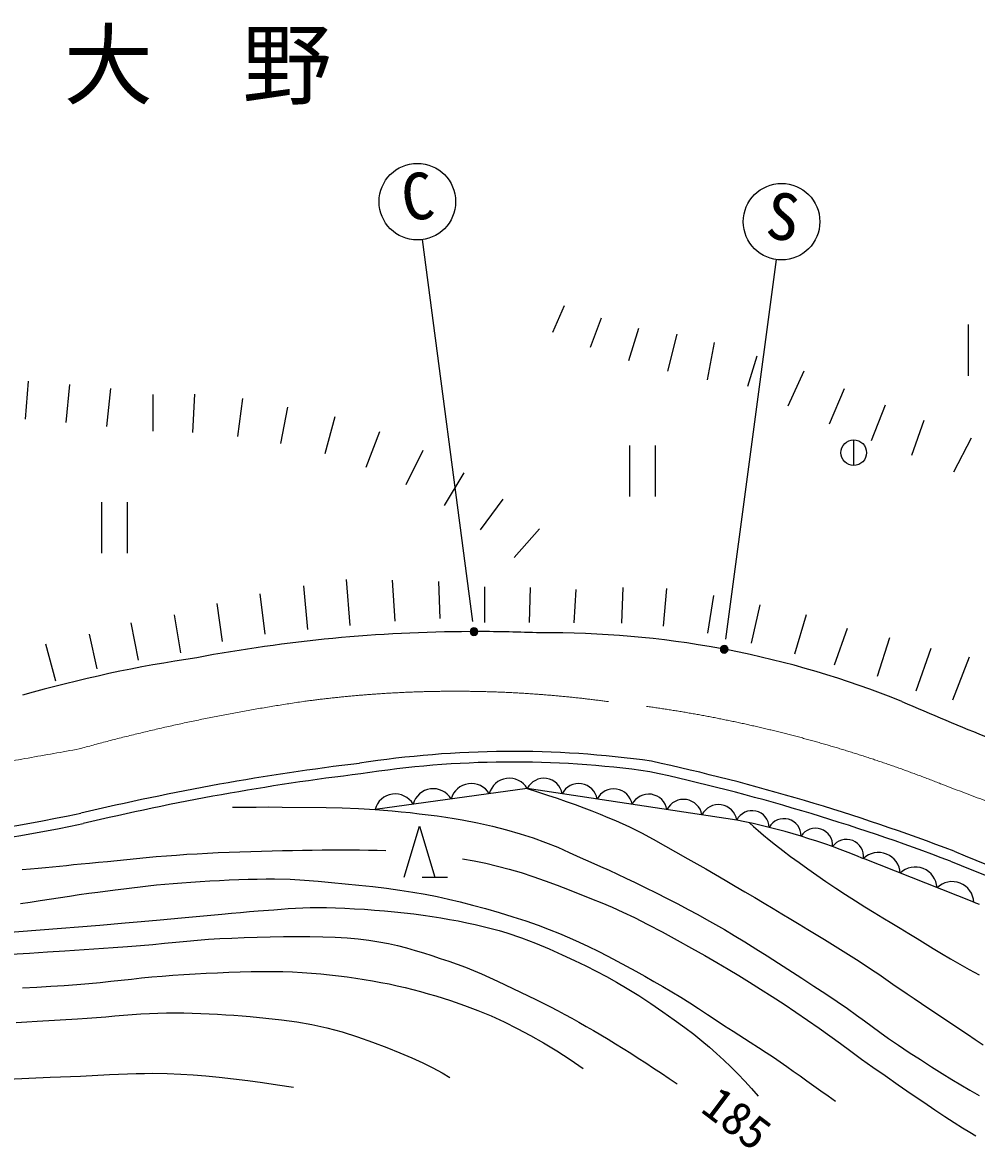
# Model space of a CAD drawing. Units: millimetres, scale not verified. Extents: x 40000 to 680000, y 20000 to 380000.
# Drawn here: x 178822 to 216204, y 269997 to 314100 of the extents above; entities that cross this region are included whole.
import ezdxf
from ezdxf.enums import TextEntityAlignment as Align

# ---------------------------------------------------------------- set-up
doc = ezdxf.new("R2010")
doc.units = ezdxf.units.MM
doc.header["$LTSCALE"] = 1000
doc.linetypes.add('CHAIN', pattern=[18.5, 12, -1.5, 3.5, -1.5])
for name, color, linetype, lineweight in [('M-BGD', 7, 'Continuous', 25), ('M-BMK', 2, 'CHAIN', 13), ('M-STR-STRC', 7, 'Continuous', 25)]:
    doc.layers.add(name, color=color, linetype=linetype, lineweight=lineweight)
doc.layers.add('M-BMK-HTXT', color=7, linetype='Continuous')
doc.styles.add('ＭＳ ゴシック', font='')
doc.styles.get('ＭＳ ゴシック').set_extended_font_data('MS Gothic')

msp = doc.modelspace()

# ---------------------------------------------------------------- hatches: boundary and pattern name
at = {"layer": 'M-BGD'}
for points in [[(196664, 290243, 0.41421), (196514, 290393, 0.41421), (196364, 290243, 0.41421), (196514, 290093, 0.41421)], [(206468, 289551, 0.41421), (206318, 289701, 0.41421), (206168, 289551, 0.41421), (206318, 289401, 0.41421)]]:
    msp.add_hatch(color=256, dxfattribs=at).paths.add_polyline_path(points)

# ---------------------------------------------------------------- linework, layer by layer
for p, q in [((199608, 301975), (200063, 303010)), ((201079, 301379), (201509, 302531)), ((202581, 300866), (202974, 302132)), ((215872, 302267), (215872, 300267)), ((204110, 300439), (204473, 301894)), ((205660, 300099), (205940, 301573)), ((207592, 301037), (207227, 299847)), ((208829, 299092), (209449, 300458)), ((178945, 298561), (179052, 300057)), ((180538, 298433), (180671, 299927)), ((182129, 298276), (182288, 299768)), ((183924, 299531), (183925, 298093)), ((185492, 298047), (185581, 299545)), ((210451, 298384), (211031, 299767)), ((187261, 297883), (187450, 299371)), ((189211, 299040), (188937, 297616)), ((212093, 297723), (212633, 299122)), ((190676, 297218), (191080, 298663)), ((214142, 298511), (213658, 297144)), ((192295, 296684), (192830, 298086)), ((211395, 296751), (211395, 297751)), ((215313, 296502), (216003, 297834)), ((193858, 296004), (194519, 297350)), ((202608, 297529), (202608, 295529)), ((203608, 297529), (203608, 295529)), ((211395, 297251), (211396, 297251)), ((195352, 295183), (196134, 296463)), ((181921, 295319), (181921, 293319)), ((182921, 295319), (182921, 293319)), ((196764, 294229), (197660, 295431)), ((198083, 293148), (199086, 294264)), ((190008, 290329), (189840, 292036)), ((191508, 292277), (191645, 290481)), ((193431, 290650), (193325, 292255)), ((195183, 290750), (195133, 292199)), ((196938, 290593), (196934, 291993)), ((198687, 290594), (198727, 291968)), ((202346, 291970), (202298, 290579)), ((188330, 290138), (188137, 291719)), ((200439, 290592), (200519, 291887)), ((203934, 290451), (204072, 291926)), ((205673, 290180), (205907, 291654)), ((186664, 289861), (186448, 291344)), ((207384, 289784), (207726, 291295)), ((185027, 289417), (184777, 290896)), ((209091, 289376), (209543, 290910)), ((183370, 289118), (183086, 290591)), ((211134, 290361), (210621, 288929)), ((181436, 290142), (181730, 288783)), ((212331, 288500), (212808, 290008)), ((180133, 288304), (179734, 289750)), ((213847, 287929), (214432, 289594)), ((215284, 287573), (215934, 289248)), ((198602, 284098), (192637, 283279)), ((206814, 282858), (198602, 284098)), ((216101, 279641), (211773, 281349)), ((194478, 280627), (195478, 280627))]:
    msp.add_line(p, q, dxfattribs=at)
for points in [[(196664, 290243, 0.41421), (196514, 290393, 0.41421), (196364, 290243, 0.41421), (196514, 290093, 0.41421)], [(206468, 289551, 0.41421), (206318, 289701, 0.41421), (206168, 289551, 0.41421), (206318, 289401, 0.41421)]]:
    msp.add_lwpolyline(points, format="xyb", close=True, dxfattribs=at)
for points in [[(198602, 284098), (199008, 283968), (199397, 283840), (199771, 283714), (200131, 283589), (200478, 283465), (200813, 283341), (201138, 283217), (201454, 283092), (201762, 282967), (202063, 282839), (202608, 282594), (203080, 282358), (203532, 282115), (204896, 281348), (205240, 281152), (205601, 280944), (205976, 280727), (206360, 280504), (206747, 280277), (207133, 280049), (207514, 279824), (207884, 279604), (208239, 279392), (208583, 279187), (208924, 278983), (209260, 278781), (209592, 278580), (209920, 278381), (210245, 278182), (210564, 277985), (210880, 277788), (211192, 277592), (211499, 277396), (211799, 277201), (212090, 277009), (212374, 276818), (212654, 276628), (212930, 276438), (213482, 276058), (213762, 275866), (214046, 275673), (214337, 275478), (215850, 274469), (216159, 274266), (216469, 274063)], [(187054, 283365), (187502, 283369), (187977, 283372), (188477, 283373), (189002, 283372), (190726, 283353), (191350, 283341), (191989, 283319), (192637, 283279), (192968, 283252), (193309, 283222), (193658, 283188), (194010, 283151), (194364, 283111), (194717, 283068), (195065, 283022), (195405, 282973), (195736, 282921), (196053, 282866), (196657, 282748), (197234, 282618), (197786, 282477), (198317, 282325), (198829, 282165), (199322, 281988), (199796, 281795), (200248, 281595), (200680, 281398), (201090, 281213), (201466, 281047), (201806, 280894), (202133, 280744), (202466, 280586), (202827, 280413), (203225, 280218), (203647, 280009), (204077, 279792), (204502, 279574), (204906, 279362), (205279, 279162), (205631, 278970), (205978, 278776), (206334, 278570), (206715, 278343), (207127, 278092), (207558, 277822), (208002, 277539), (208451, 277250), (209356, 276665), (209827, 276358), (210296, 276050), (210744, 275752), (211155, 275474), (211509, 275224), (211819, 274995), (212111, 274775), (212414, 274550), (212756, 274309), (213148, 274044), (213572, 273762), (214010, 273476), (214444, 273197), (214856, 272937), (215236, 272702), (215595, 272485), (215950, 272276), (216315, 272066)], [(207315, 282754), (207468, 282609), (207648, 282449), (207853, 282274), (208083, 282086), (208335, 281887), (208614, 281671), (208922, 281438), (209251, 281195), (209594, 280947), (209943, 280701), (210306, 280453), (210688, 280199), (211077, 279945), (211463, 279697), (211835, 279461), (212191, 279239), (212540, 279028), (212881, 278824), (213219, 278622), (213554, 278421), (213880, 278221), (214196, 278025), (214511, 277831), (214837, 277633), (215183, 277430), (215547, 277222), (215921, 277012), (216310, 276798)], [(193778, 280627), (194378, 282627), (194978, 280627)], [(178805, 280928), (179135, 280949), (179439, 280973), (179724, 280998), (179998, 281025), (180268, 281054), (180541, 281084), (180825, 281114), (181126, 281145), (181451, 281175), (181798, 281207), (182156, 281242), (183283, 281354), (183672, 281391), (184065, 281427), (184461, 281461), (184859, 281491), (185257, 281519), (185660, 281542), (186073, 281564), (186492, 281584), (186916, 281602), (187341, 281618), (187766, 281632), (188187, 281645), (188602, 281656), (189009, 281666), (189405, 281675), (189794, 281682), (190178, 281687), (190558, 281691), (190933, 281693), (191303, 281694), (191667, 281693), (192025, 281690), (192376, 281687), (192719, 281681), (193055, 281675)], [(196065, 281347), (196516, 281266), (196972, 281170), (197432, 281059), (197894, 280936), (198358, 280801), (198826, 280650), (199301, 280483), (199776, 280305), (200243, 280123), (201124, 279775), (201527, 279613), (201928, 279445), (202348, 279258), (202808, 279039), (203327, 278776), (203891, 278478), (204471, 278162), (205038, 277847), (205563, 277552), (206035, 277282), (206473, 277026), (206893, 276773), (207312, 276515), (207746, 276242), (208200, 275950), (208662, 275646), (209127, 275335), (209586, 275023), (210034, 274713), (210462, 274410), (210875, 274109), (211286, 273807), (211705, 273500), (212145, 273185), (212624, 272849), (213134, 272495), (213649, 272141), (214139, 271806), (214578, 271511), (214968, 271252), (215329, 271017), (215655, 270810), (215940, 270633), (216179, 270492)], [(178746, 279594), (179124, 279649), (179509, 279707), (180668, 279885), (181047, 279941), (181417, 279994), (181776, 280042), (182459, 280130), (182787, 280171), (183110, 280211), (183429, 280249), (183748, 280284), (184069, 280318), (184394, 280350), (184726, 280379), (185067, 280406), (185420, 280431), (185785, 280455), (186159, 280477), (186537, 280498), (186916, 280516), (187293, 280531), (187663, 280543), (188023, 280551), (188370, 280556), (188700, 280556), (189309, 280542), (189872, 280510), (190406, 280467), (190929, 280416), (192005, 280311), (192549, 280254), (193087, 280191), (193614, 280120), (194123, 280042), (194606, 279956), (195067, 279865), (195518, 279765), (195976, 279655), (196452, 279532), (196961, 279393), (197494, 279239), (198031, 279075), (198549, 278908), (199031, 278742), (199466, 278580), (199871, 278416), (200254, 278250), (200629, 278080), (201006, 277903), (201384, 277720), (201757, 277530), (202124, 277335), (202488, 277138), (202850, 276940), (203209, 276741), (203565, 276541), (203918, 276338), (204268, 276132), (204617, 275921), (204966, 275703), (205313, 275478), (205658, 275251), (205999, 275025), (206336, 274805), (206673, 274589), (207340, 274164), (207661, 273958), (207965, 273758), (208249, 273568), (208514, 273387), (208770, 273209), (209025, 273030), (209289, 272843), (209560, 272651), (209833, 272456), (210108, 272258), (210389, 272054), (210676, 271845)], [(216101, 279641), (216314, 279560)], [(177166, 278382), (181848, 278750), (182844, 278831), (183320, 278871), (183775, 278910), (184212, 278948), (184640, 278988), (185058, 279028), (186635, 279181), (187006, 279215), (187368, 279246), (187720, 279274), (188056, 279300), (188669, 279350), (188957, 279373), (189238, 279393), (189519, 279410), (189804, 279422), (190098, 279430), (190407, 279433), (190736, 279430), (191085, 279421), (191451, 279407), (191831, 279388), (192219, 279365), (192612, 279337), (193006, 279306), (193398, 279270), (193784, 279230), (194159, 279186), (194520, 279139), (194871, 279087), (195218, 279031), (195560, 278972), (195897, 278908), (196229, 278840), (196555, 278768), (196875, 278692), (197188, 278612), (197495, 278529), (197795, 278442), (198375, 278250), (198929, 278038), (199458, 277812), (199964, 277584), (200447, 277361), (200895, 277150), (201307, 276946), (201703, 276738), (202099, 276515), (202516, 276269), (202967, 275987), (203440, 275677), (203913, 275355), (204364, 275037), (204772, 274740), (205127, 274471), (205444, 274217), (205737, 273971), (206018, 273722), (206301, 273462), (206583, 273191), (206857, 272916), (207125, 272635), (207389, 272346), (207652, 272048)], [(178369, 277608), (179094, 277649), (179800, 277693), (180484, 277737), (182374, 277863), (182935, 277903), (183452, 277945), (183935, 277989), (184391, 278033), (184828, 278076), (185255, 278117), (185680, 278155), (186111, 278189), (186555, 278216), (187022, 278237), (187512, 278255), (188017, 278271), (188532, 278284), (189051, 278295), (189571, 278300), (190085, 278299), (190588, 278290), (191075, 278273), (191542, 278245), (191981, 278206), (192395, 278155), (192787, 278093), (193161, 278021), (193520, 277941), (193867, 277852), (194204, 277757), (194535, 277657), (194863, 277552), (195191, 277444), (195522, 277333), (195852, 277218), (196177, 277095), (196497, 276967), (196813, 276833), (197125, 276695), (197434, 276554), (197739, 276411), (198042, 276266), (198342, 276121), (198641, 275976), (198935, 275832), (199224, 275688), (199508, 275542), (199789, 275396), (200068, 275247), (200346, 275095), (200625, 274940), (200906, 274781), (201191, 274617), (201479, 274448), (201771, 274274), (202064, 274096), (202359, 273914), (202654, 273729), (202952, 273540), (203251, 273347), (203553, 273149), (203857, 272947), (204164, 272740), (204474, 272529)], [(178821, 276288), (179388, 276320), (179935, 276353), (180460, 276386), (180957, 276421), (181423, 276461), (181864, 276503), (182286, 276547), (183093, 276635), (183489, 276677), (183887, 276716), (184293, 276751), (184713, 276781), (185144, 276808), (185583, 276834), (186025, 276859), (186468, 276882), (186910, 276901), (187349, 276917), (187781, 276928), (188205, 276934), (188618, 276934), (189017, 276926), (189403, 276913), (189780, 276893), (190147, 276868), (190506, 276837), (190858, 276802), (191204, 276762), (191544, 276718), (191880, 276669), (192212, 276618), (192542, 276563), (192868, 276503), (193188, 276440), (193504, 276372), (193815, 276299), (194121, 276223), (194423, 276144), (194721, 276060), (195014, 275974), (195303, 275885), (195588, 275793), (196140, 275603), (196668, 275403), (197183, 275188), (197693, 274956), (198208, 274701), (198727, 274426), (199244, 274132), (199760, 273819), (200277, 273486), (200797, 273131)], [(178568, 274925), (178990, 274951), (179400, 274977), (180973, 275076), (181354, 275102), (181724, 275130), (182084, 275158), (182436, 275187), (182781, 275216), (183121, 275242), (183459, 275265), (183794, 275284), (184130, 275298), (184467, 275305), (184804, 275307), (185140, 275305), (185474, 275298), (185805, 275288), (186135, 275274), (186462, 275257), (186786, 275236), (187108, 275213), (187426, 275188), (187742, 275160), (188362, 275100), (188970, 275032), (189568, 274951), (190159, 274850), (190747, 274723), (191343, 274562), (191945, 274371), (192536, 274162), (193097, 273949), (193609, 273746), (194076, 273549), (194509, 273351), (194905, 273155), (195261, 272962), (195571, 272775)], [(178235, 272710), (179909, 272784), (180312, 272801), (180709, 272817), (181100, 272835), (182225, 272891), (182583, 272908), (182931, 272922), (183270, 272932), (183597, 272939), (183914, 272941), (184497, 272932), (185020, 272911), (185513, 272878), (186008, 272836), (186534, 272785), (187088, 272725), (187649, 272656), (188223, 272578), (188816, 272491), (189435, 272395)]]:
    msp.add_lwpolyline(points, dxfattribs=at)
msp.add_circle((211395, 297251), 500, dxfattribs=at)
for centre, radius, start, end in [((196626, 230811), 59432, 90.25268, 100.64509), ((196626, 230811), 59432, 87.60396, 89.96346), ((199478, 253412), 36781, 79.5157, 90.5715), ((199478, 253412), 36781, 67.9664, 79.0484), ((193623, 235539), 54271, 98.4506, 105.8261), ((277329, 435673), 161419, 246.62103, 247.95207), ((198026, 246736), 38813, 81.9312, 98.8886), ((203537, 189431), 96341, 96.86068, 103.45984), ((198026, 246736), 38397, 81.9539, 98.8996), ((185924, 204454), 82596, 69.14137, 77.7328), ((203537, 189431), 95926, 96.85628, 103.46432), ((197900, 283682), 816, 30.6236, 165.007), ((199252, 283768), 729, 9.7166, 153.1102), ((185924, 204454), 82181, 69.14527, 77.72217), ((194917, 283273), 816, 30.6236, 165.007), ((196408, 283477), 816, 30.6236, 165.007), ((200621, 283562), 729, 9.7166, 153.1102), ((201990, 283355), 729, 9.7166, 153.1102), ((193426, 283068), 816, 30.6236, 165.007), ((203358, 283148), 729, 9.7166, 153.1102), ((204727, 282942), 729, 9.7166, 153.1102), ((206095, 282735), 729, 9.7166, 153.1102), ((207412, 282560), 669, 1.293, 153.5355), ((161556, 380226), 99050, 271.9255, 281.38753), ((161556, 380226), 99465, 271.93189, 281.39187), ((201842, 257613), 25729, 67.296, 78.8597), ((208663, 282247), 669, 358.4021, 150.6446), ((209897, 281872), 669, 355.5112, 147.7536), ((211110, 281435), 669, 352.6202, 144.8627), ((212366, 280738), 851, 2.8389, 134.0933), ((262692, 396507), 124250, 247.59491, 254.30943), ((213808, 280168), 851, 2.8389, 134.0933), ((262692, 396507), 124665, 247.59749, 254.31294), ((215251, 279599), 851, 2.8389, 134.0933)]:
    msp.add_arc(centre, radius, start, end, dxfattribs=at)
at = {"layer": 'M-BMK'}
for centre, radius, start, end in [((195780, 243611), 44296, 82.2536, 97.6397), ((200146, 216944), 71311, 98.26781, 105.53666), ((196373, 237657), 50135, 68.3771, 83.8423), ((134743, 538451), 257007, 278.56659, 280.37907), ((286468, 470856), 199865, 249.00157, 252.89067)]:
    msp.add_arc(centre, radius, start, end, dxfattribs=at)
at = {"layer": 'M-STR-STRC'}
for p, q in [((196464, 290639), (194491, 305596)), ((206379, 289942), (208368, 304812))]:
    msp.add_line(p, q, dxfattribs=at)
for centre in [(194295, 307083), (208567, 306299)]:
    msp.add_circle(centre, 1500, dxfattribs=at)

# ---------------------------------------------------------------- texts
at = {"layer": 'M-BGD', "style": 'ＭＳ ゴシック'}
msp.add_text('185', height=1320, rotation=322.907, dxfattribs=at).set_placement((206180, 270337), align=Align.BOTTOM_CENTER)
at = {"layer": 'M-BMK-HTXT', "style": 'ＭＳ ゴシック'}
msp.add_text('大\u3000野', height=2566, dxfattribs=at).set_placement((185686, 310394), align=Align.BOTTOM_CENTER)
at = {"layer": 'M-STR-STRC', "style": 'ＭＳ ゴシック'}
for s, rotation, p in [('C', 7.452, (194487, 305837)), ('S', 352.319, (208426, 305046))]:
    msp.add_text(s, height=1833, rotation=rotation, dxfattribs=at).set_placement(p, align=Align.BOTTOM_CENTER)

doc.saveas('drawing.dxf')
